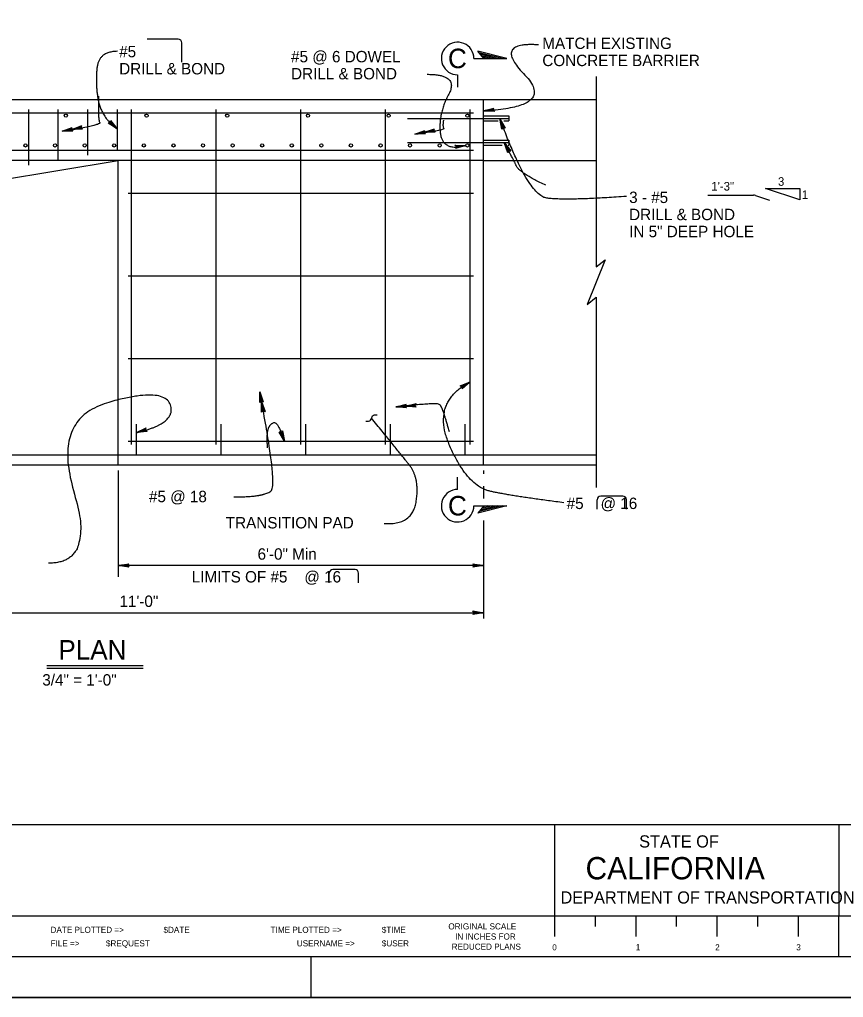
# Model space of a CAD drawing. Extents: x 0 to 2.83, y 0 to 1.83.
# Drawn here: x 0.889 to 1.734, y 0 to 1.004 of the extents above; entities that cross this region are included whole.
import ezdxf

# ---------------------------------------------------------------- set-up
doc = ezdxf.new("R2010")
doc.units = 0
for name, color, linetype in [('str_Border-Plot-Shape-A', 7, 'Continuous'), ('str_Border-Title-Block-A', 7, 'Continuous'), ('str_Concrete-A', 7, 'Continuous'), ('str_Dimensions-A', 7, 'Continuous'), ('str_Existing-Concrete-A', 7, 'Continuous'), ('str_Reinforcement-B', 7, 'Continuous'), ('str_Text-A', 7, 'Continuous')]:
    doc.layers.add(name, color=color, linetype=linetype)

msp = doc.modelspace()

# ---------------------------------------------------------------- linework, layer by layer
at = {"layer": 'str_Border-Plot-Shape-A'}
msp.add_lwpolyline([(0, 0), (2.8333, 0), (2.8333, 1.8333), (0, 1.8333)], close=True, dxfattribs=at)
at = {"layer": 'str_Border-Title-Block-A'}
for p, q in [((2.7917, 0.1771), (0.0833, 0.1771)), ((1.4375, 0.1771), (1.4375, 0.0833)), ((1.7292, 0.1771), (1.7292, 0.0833)), ((2.7917, 0.0833), (0.0833, 0.0833)), ((1.4375, 0.0833), (1.4375, 0.0625)), ((1.4792, 0.0833), (1.4792, 0.0729)), ((1.5208, 0.0833), (1.5208, 0.0625)), ((1.5625, 0.0833), (1.5625, 0.0729)), ((1.6042, 0.0833), (1.6042, 0.0625)), ((1.6458, 0.0833), (1.6458, 0.0729)), ((1.6875, 0.0833), (1.6875, 0.0625)), ((1.7292, 0.0417), (1.7292, 0.0833)), ((2.7917, 0.0417), (0.0833, 0.0417)), ((1.1875, 0.0417), (1.1875, 0)), ((2.8333, 0), (0, 0))]:
    msp.add_line(p, q, dxfattribs=at)
at = {"layer": 'str_Concrete-A'}
for p, q in [((0.4168, 0.9217), (1.3647, 0.9217)), ((1.3647, 0.5467), (1.3647, 0.9217)), ((1.3647, 0.8592), (0.4272, 0.8592)), ((0.6772, 0.8071), (0.9897, 0.8592)), ((0.9897, 0.5467), (0.9897, 0.8592)), ((0.6772, 0.5571), (1.3647, 0.5571)), ((0.6772, 0.5467), (1.3647, 0.5467))]:
    msp.add_line(p, q, dxfattribs=at)
at = {"layer": 'str_Dimensions-A'}
for p, q in [((0.9897, 0.5409), (0.9897, 0.4318)), ((1.3647, 0.5409), (1.3647, 0.5373)), ((1.3647, 0.5247), (1.3647, 0.5122)), ((1.3647, 0.4894), (1.3647, 0.3891)), ((0.9897, 0.4434), (1.0007, 0.4452)), ((0.9897, 0.4434), (1.0004, 0.4448)), ((1.0001, 0.4443), (0.9897, 0.4434)), ((0.9999, 0.4439), (0.9897, 0.4434)), ((1.3647, 0.4434), (0.9897, 0.4434)), ((0.9996, 0.4434), (0.9897, 0.4434)), ((1.0007, 0.4416), (0.9897, 0.4434)), ((0.9897, 0.4434), (1.0001, 0.4425)), ((1.0004, 0.442), (0.9897, 0.4434)), ((0.9897, 0.4434), (0.9999, 0.4429)), ((0.9996, 0.4434), (1.0001, 0.4443)), ((1.0001, 0.4425), (0.9996, 0.4434)), ((1.0001, 0.4443), (1.0007, 0.4452)), ((1.0001, 0.4425), (1.0007, 0.4416)), ((1.3543, 0.4443), (1.3537, 0.4452)), ((1.3537, 0.4452), (1.3647, 0.4434)), ((1.3647, 0.4434), (1.3537, 0.4416)), ((1.3543, 0.4425), (1.3537, 0.4416)), ((1.354, 0.4448), (1.3647, 0.4434)), ((1.3647, 0.4434), (1.354, 0.442)), ((1.3647, 0.4434), (1.3543, 0.4443)), ((1.3543, 0.4443), (1.3549, 0.4434)), ((1.3543, 0.4425), (1.3647, 0.4434)), ((1.3549, 0.4434), (1.3543, 0.4425)), ((1.3647, 0.4434), (1.3546, 0.4439)), ((1.3546, 0.4429), (1.3647, 0.4434)), ((1.3549, 0.4434), (1.3647, 0.4434)), ((0.6772, 0.3949), (1.3647, 0.3949)), ((1.3543, 0.3958), (1.3537, 0.3967)), ((1.3537, 0.3967), (1.3647, 0.3949)), ((1.3647, 0.3949), (1.3537, 0.3931)), ((1.3543, 0.394), (1.3537, 0.3931)), ((1.354, 0.3963), (1.3647, 0.3949)), ((1.3647, 0.3949), (1.354, 0.3935)), ((1.3647, 0.3949), (1.3543, 0.3958)), ((1.3543, 0.3958), (1.3549, 0.3949)), ((1.3543, 0.394), (1.3647, 0.3949)), ((1.3549, 0.3949), (1.3543, 0.394)), ((1.3647, 0.3949), (1.3546, 0.3954)), ((1.3546, 0.3945), (1.3647, 0.3949)), ((1.3549, 0.3949), (1.3647, 0.3949))]:
    msp.add_line(p, q, dxfattribs=at)
at = {"layer": 'str_Existing-Concrete-A'}
for p, q in [((1.3647, 0.9217), (1.4803, 0.9217)), ((1.3647, 0.9048), (1.3908, 0.9048)), ((1.3908, 0.9048), (1.3908, 0.8996)), ((1.3647, 0.8996), (1.3796, 0.8996)), ((1.3855, 0.8996), (1.3908, 0.8996)), ((1.3647, 0.88), (1.3908, 0.88)), ((1.3647, 0.8748), (1.3839, 0.8748)), ((1.3899, 0.8748), (1.3908, 0.8748)), ((1.3908, 0.88), (1.3908, 0.8748)), ((1.3647, 0.8592), (1.4803, 0.8592)), ((1.3647, 0.5571), (1.4803, 0.5571)), ((1.3647, 0.5467), (1.4803, 0.5467))]:
    msp.add_line(p, q, dxfattribs=at)
msp.add_lwpolyline([(1.4803, 0.9451), (1.4803, 0.7498), (1.4896, 0.757), (1.4709, 0.7114), (1.4803, 0.7186), (1.4803, 0.5233)], dxfattribs=at)
at = {"layer": 'str_Reinforcement-B'}
for p, q in [((1.0513, 0.9835), (1.0196, 0.9835)), ((1.055, 0.9598), (1.055, 0.9798)), ((0.4376, 0.908), (1.3543, 0.908)), ((0.8976, 0.9113), (0.8976, 0.8544)), ((0.928, 0.9113), (0.928, 0.8595)), ((0.9583, 0.9113), (0.9583, 0.8645)), ((0.9887, 0.9113), (0.9887, 0.8696)), ((1.0034, 0.5675), (1.0034, 0.9113)), ((1.0903, 0.5675), (1.0903, 0.9113)), ((1.1772, 0.5675), (1.1772, 0.9113)), ((1.2641, 0.5675), (1.2641, 0.9113)), ((1.351, 0.5675), (1.351, 0.9113)), ((1.2866, 0.9022), (1.3908, 0.9022)), ((1.2866, 0.8774), (1.3908, 0.8774)), ((0.4376, 0.8696), (1.3543, 0.8696)), ((1.0001, 0.8255), (1.3543, 0.8255)), ((1.5947, 0.8235), (1.6418, 0.8235)), ((1.6437, 0.8232), (1.658, 0.8184)), ((1.0001, 0.7406), (1.3543, 0.7406)), ((1.0001, 0.6557), (1.3543, 0.6557)), ((1.0086, 0.5571), (1.0086, 0.5884)), ((1.0955, 0.5571), (1.0955, 0.5884)), ((1.1824, 0.5571), (1.1824, 0.5884)), ((1.2693, 0.5571), (1.2693, 0.5884)), ((1.3458, 0.5571), (1.3458, 0.5884)), ((1.0001, 0.5708), (1.3543, 0.5708)), ((1.5076, 0.5146), (1.4849, 0.5146)), ((1.4812, 0.501), (1.4812, 0.5109)), ((1.5113, 0.501), (1.5113, 0.5109)), ((1.2064, 0.4255), (1.2064, 0.4355)), ((1.2328, 0.4392), (1.2101, 0.4392)), ((1.2365, 0.4255), (1.2365, 0.4355))]:
    msp.add_line(p, q, dxfattribs=at)
for centre in [(0.9361, 0.9051), (1.0189, 0.9051), (1.1017, 0.9051), (1.1845, 0.9051), (1.2673, 0.9051), (1.3481, 0.9051), (0.8947, 0.8745), (0.925, 0.8745), (0.9554, 0.8745), (0.9857, 0.8745), (1.0161, 0.8745), (1.0465, 0.8745), (1.0768, 0.8745), (1.1072, 0.8745), (1.1375, 0.8745), (1.1679, 0.8745), (1.1983, 0.8745), (1.2286, 0.8745), (1.259, 0.8745), (1.2893, 0.8745), (1.3197, 0.8745), (1.3481, 0.8745)]:
    msp.add_circle(centre, 0.00163, dxfattribs=at)
for centre, radius, start, end in [((1.0513, 0.9798), 0.00369, 0, 90), ((1.6418, 0.8175), 0.00601, 71.5651, 90), ((1.4849, 0.5109), 0.00369, 90, 180), ((1.5076, 0.5109), 0.00369, 0, 90), ((1.2101, 0.4355), 0.00369, 90, 180), ((1.2328, 0.4355), 0.00369, 0, 90)]:
    msp.add_arc(centre, radius, start, end, dxfattribs=at)
at = {"layer": 'str_Text-A'}
for p, q in [((1.3547, 0.9637), (1.3885, 0.9637)), ((1.3885, 0.9637), (1.359, 0.9712)), ((1.3651, 0.9637), (1.359, 0.9712)), ((1.3837, 0.9637), (1.3603, 0.9697)), ((1.3788, 0.9637), (1.3616, 0.9681)), ((1.374, 0.9637), (1.3628, 0.9666)), ((1.3691, 0.9637), (1.3641, 0.965)), ((1.3381, 0.9471), (1.3381, 0.9344)), ((1.3647, 0.91), (1.3754, 0.9128)), ((1.3647, 0.91), (1.3752, 0.9123)), ((1.375, 0.9119), (1.3647, 0.91)), ((1.3747, 0.9114), (1.3647, 0.91)), ((1.3745, 0.9109), (1.3647, 0.91)), ((1.3647, 0.91), (1.3748, 0.9105)), ((1.3758, 0.9092), (1.3647, 0.91)), ((1.3647, 0.91), (1.3751, 0.91)), ((1.3755, 0.9096), (1.3647, 0.91)), ((1.3745, 0.9109), (1.375, 0.9119)), ((1.3751, 0.91), (1.3745, 0.9109)), ((1.375, 0.9119), (1.3754, 0.9128)), ((1.3751, 0.91), (1.3758, 0.9092)), ((0.9421, 0.8909), (0.9525, 0.8948)), ((0.9421, 0.8909), (0.9523, 0.8943)), ((0.9521, 0.8938), (0.9421, 0.8909)), ((0.9517, 0.8928), (0.9521, 0.8938)), ((0.9521, 0.8938), (0.9525, 0.8948)), ((0.9804, 0.8978), (0.9794, 0.8975)), ((0.9887, 0.8914), (0.9794, 0.8975)), ((0.9887, 0.8914), (0.9799, 0.8976)), ((0.9815, 0.8981), (0.9804, 0.8978)), ((0.9804, 0.8978), (0.9887, 0.8914)), ((0.9809, 0.8979), (0.9887, 0.8914)), ((0.9817, 0.8991), (0.9815, 0.8981)), ((0.9815, 0.8981), (0.9887, 0.8914)), ((0.9887, 0.8914), (0.9816, 0.8986)), ((0.9817, 0.8991), (0.9819, 0.9002)), ((0.9887, 0.8914), (0.9817, 0.8991)), ((0.9818, 0.8996), (0.9887, 0.8914)), ((0.9819, 0.9002), (0.9887, 0.8914)), ((1.3849, 0.8929), (1.3815, 0.9022)), ((1.3836, 0.8913), (1.3815, 0.9022)), ((1.3815, 0.9022), (1.387, 0.8925)), ((1.3859, 0.8927), (1.3815, 0.9022)), ((1.3815, 0.9022), (1.3842, 0.8921)), ((1.3839, 0.8917), (1.3815, 0.9022)), ((1.3815, 0.9022), (1.3846, 0.8925)), ((1.3854, 0.8928), (1.3815, 0.9022)), ((1.3815, 0.9022), (1.3865, 0.8926)), ((0.9322, 0.8891), (0.9426, 0.8929)), ((0.9322, 0.8891), (0.9424, 0.8924)), ((0.9422, 0.8919), (0.9322, 0.8891)), ((0.942, 0.8914), (0.9322, 0.8891)), ((0.9419, 0.8909), (0.9322, 0.8891)), ((0.9322, 0.8891), (0.9422, 0.8905)), ((0.9322, 0.8891), (0.9426, 0.8901)), ((0.9429, 0.8897), (0.9322, 0.8891)), ((0.9433, 0.8893), (0.9322, 0.8891)), ((0.9419, 0.8909), (0.9422, 0.8919)), ((0.9426, 0.8901), (0.9419, 0.8909)), ((0.9519, 0.8933), (0.9421, 0.8909)), ((0.9517, 0.8928), (0.9421, 0.8909)), ((0.9421, 0.8909), (0.9521, 0.8924)), ((0.9421, 0.8909), (0.9524, 0.892)), ((0.9528, 0.8916), (0.9421, 0.8909)), ((0.9531, 0.8912), (0.9421, 0.8909)), ((0.9422, 0.8919), (0.9426, 0.8929)), ((0.9426, 0.8901), (0.9433, 0.8893)), ((0.9524, 0.892), (0.9517, 0.8928)), ((0.9524, 0.892), (0.9531, 0.8912)), ((1.2942, 0.8862), (1.3046, 0.8899)), ((1.2942, 0.8862), (1.3044, 0.8894)), ((1.3042, 0.8889), (1.2942, 0.8862)), ((1.304, 0.8884), (1.2942, 0.8862)), ((1.3038, 0.8879), (1.2942, 0.8862)), ((1.2942, 0.8862), (1.3042, 0.8875)), ((1.2942, 0.8862), (1.3045, 0.8871)), ((1.3049, 0.8867), (1.2942, 0.8862)), ((1.3053, 0.8863), (1.2942, 0.8862)), ((1.3038, 0.8879), (1.3042, 0.8889)), ((1.3045, 0.8871), (1.3038, 0.8879)), ((1.304, 0.888), (1.3145, 0.8916)), ((1.304, 0.888), (1.3143, 0.8912)), ((1.3141, 0.8907), (1.304, 0.888)), ((1.3139, 0.8902), (1.304, 0.888)), ((1.3137, 0.8897), (1.304, 0.888)), ((1.304, 0.888), (1.3141, 0.8893)), ((1.304, 0.888), (1.3144, 0.8889)), ((1.3148, 0.8885), (1.304, 0.888)), ((1.3151, 0.8881), (1.304, 0.888)), ((1.3042, 0.8889), (1.3046, 0.8899)), ((1.3045, 0.8871), (1.3053, 0.8863)), ((1.3137, 0.8897), (1.3141, 0.8907)), ((1.3144, 0.8889), (1.3137, 0.8897)), ((1.3141, 0.8907), (1.3145, 0.8916)), ((1.3144, 0.8889), (1.3151, 0.8881)), ((1.3842, 0.8921), (1.3836, 0.8913)), ((1.3842, 0.8921), (1.3849, 0.8929)), ((1.3849, 0.8929), (1.3859, 0.8927)), ((1.3859, 0.8927), (1.387, 0.8925)), ((1.3361, 0.8741), (1.3354, 0.8749)), ((1.3354, 0.8749), (1.3465, 0.8745)), ((1.3357, 0.8745), (1.3465, 0.8745)), ((1.3465, 0.8745), (1.3359, 0.8713)), ((1.3465, 0.8745), (1.3361, 0.8741)), ((1.3465, 0.8745), (1.3361, 0.8718)), ((1.3361, 0.8741), (1.3368, 0.8732)), ((1.3363, 0.8723), (1.3465, 0.8745)), ((1.3368, 0.8732), (1.3363, 0.8723)), ((1.3465, 0.8745), (1.3364, 0.8737)), ((1.3365, 0.8727), (1.3465, 0.8745)), ((1.3368, 0.8732), (1.3465, 0.8745)), ((1.3905, 0.8689), (1.3857, 0.8774)), ((1.3895, 0.867), (1.3857, 0.8774)), ((1.3857, 0.8774), (1.3927, 0.8688)), ((1.3916, 0.8689), (1.3857, 0.8774)), ((1.3857, 0.8774), (1.39, 0.868)), ((1.3898, 0.8675), (1.3857, 0.8774)), ((1.3857, 0.8774), (1.3903, 0.8684)), ((1.3911, 0.8689), (1.3857, 0.8774)), ((1.3857, 0.8774), (1.3921, 0.8688)), ((1.3363, 0.8723), (1.3359, 0.8713)), ((1.39, 0.868), (1.3895, 0.867)), ((1.39, 0.868), (1.3905, 0.8689)), ((1.3905, 0.8689), (1.3916, 0.8689)), ((1.3916, 0.8689), (1.3927, 0.8688)), ((1.3407, 0.6278), (1.351, 0.6319)), ((1.3417, 0.6273), (1.3407, 0.6278)), ((1.3412, 0.6276), (1.351, 0.6319)), ((1.351, 0.6319), (1.3417, 0.6273)), ((1.3417, 0.6273), (1.3426, 0.6268)), ((1.351, 0.6319), (1.3421, 0.6271)), ((1.3426, 0.6268), (1.351, 0.6319)), ((1.351, 0.6319), (1.3426, 0.6247)), ((1.3426, 0.6258), (1.351, 0.6319)), ((1.3426, 0.6263), (1.351, 0.6319)), ((1.351, 0.6319), (1.3426, 0.6252)), ((1.3426, 0.6268), (1.3426, 0.6258)), ((1.3426, 0.6258), (1.3426, 0.6247)), ((1.1367, 0.612), (1.135, 0.6217)), ((1.1351, 0.6106), (1.135, 0.6217)), ((1.135, 0.6217), (1.1387, 0.6112)), ((1.1377, 0.6116), (1.135, 0.6217)), ((1.135, 0.6217), (1.1359, 0.6113)), ((1.1355, 0.6109), (1.135, 0.6217)), ((1.135, 0.6217), (1.1363, 0.6116)), ((1.1372, 0.6118), (1.135, 0.6217)), ((1.135, 0.6217), (1.1382, 0.6114)), ((1.1359, 0.6113), (1.1351, 0.6106)), ((1.1359, 0.6113), (1.1367, 0.612)), ((1.1367, 0.612), (1.1377, 0.6116)), ((1.1385, 0.6021), (1.1368, 0.6118)), ((1.1369, 0.6007), (1.1368, 0.6118)), ((1.1368, 0.6118), (1.1405, 0.6013)), ((1.1395, 0.6017), (1.1368, 0.6118)), ((1.1368, 0.6118), (1.1377, 0.6014)), ((1.1373, 0.6011), (1.1368, 0.6118)), ((1.1368, 0.6118), (1.1381, 0.6018)), ((1.139, 0.6019), (1.1368, 0.6118)), ((1.1368, 0.6118), (1.14, 0.6015)), ((1.1377, 0.6116), (1.1387, 0.6112)), ((1.2746, 0.6061), (1.2854, 0.6088)), ((1.2746, 0.6061), (1.2851, 0.6083)), ((1.2849, 0.6078), (1.2746, 0.6061)), ((1.2846, 0.6073), (1.2746, 0.6061)), ((1.2844, 0.6068), (1.2746, 0.6061)), ((1.2746, 0.6061), (1.2847, 0.6064)), ((1.2856, 0.6051), (1.2746, 0.6061)), ((1.2746, 0.6061), (1.285, 0.606)), ((1.2853, 0.6055), (1.2746, 0.6061)), ((1.2844, 0.6068), (1.2849, 0.6078)), ((1.285, 0.606), (1.2844, 0.6068)), ((1.2846, 0.6069), (1.2954, 0.6095)), ((1.2846, 0.6069), (1.2951, 0.609)), ((1.2949, 0.6085), (1.2846, 0.6069)), ((1.2946, 0.608), (1.2846, 0.6069)), ((1.2944, 0.6076), (1.2846, 0.6069)), ((1.2846, 0.6069), (1.2947, 0.6071)), ((1.2956, 0.6058), (1.2846, 0.6069)), ((1.2846, 0.6069), (1.295, 0.6067)), ((1.2953, 0.6063), (1.2846, 0.6069)), ((1.2849, 0.6078), (1.2854, 0.6088)), ((1.285, 0.606), (1.2856, 0.6051)), ((1.2944, 0.6076), (1.2949, 0.6085)), ((1.295, 0.6067), (1.2944, 0.6076)), ((1.2949, 0.6085), (1.2954, 0.6095)), ((1.295, 0.6067), (1.2956, 0.6058)), ((1.1377, 0.6014), (1.1369, 0.6007)), ((1.1377, 0.6014), (1.1385, 0.6021)), ((1.1385, 0.6021), (1.1395, 0.6017)), ((1.1395, 0.6017), (1.1405, 0.6013)), ((1.0086, 0.5797), (1.0186, 0.5845)), ((1.0086, 0.5797), (1.0185, 0.5839)), ((1.0183, 0.5834), (1.0086, 0.5797)), ((1.0182, 0.5829), (1.0086, 0.5797)), ((1.018, 0.5824), (1.0086, 0.5797)), ((1.018, 0.5824), (1.0183, 0.5834)), ((1.0188, 0.5817), (1.018, 0.5824)), ((1.0183, 0.5834), (1.0186, 0.5845)), ((1.0086, 0.5797), (1.0184, 0.582)), ((1.0086, 0.5797), (1.0188, 0.5817)), ((1.0192, 0.5813), (1.0086, 0.5797)), ((1.0196, 0.5809), (1.0086, 0.5797)), ((1.0188, 0.5817), (1.0196, 0.5809)), ((1.156, 0.5801), (1.1549, 0.5803)), ((1.1606, 0.5708), (1.1549, 0.5803)), ((1.1606, 0.5708), (1.1554, 0.5802)), ((1.156, 0.5801), (1.1606, 0.5708)), ((1.157, 0.5799), (1.156, 0.5801)), ((1.1565, 0.58), (1.1606, 0.5708)), ((1.1577, 0.5808), (1.157, 0.5799)), ((1.157, 0.5799), (1.1606, 0.5708)), ((1.1606, 0.5708), (1.1573, 0.5803)), ((1.1577, 0.5808), (1.1583, 0.5816)), ((1.1606, 0.5708), (1.1577, 0.5808)), ((1.158, 0.5812), (1.1606, 0.5708)), ((1.1583, 0.5816), (1.1606, 0.5708)), ((1.3381, 0.5213), (1.3381, 0.534)), ((1.3547, 0.5047), (1.3885, 0.5047)), ((1.3885, 0.5047), (1.359, 0.4972)), ((1.3651, 0.5047), (1.359, 0.4972)), ((1.3837, 0.5047), (1.3603, 0.4987)), ((1.3788, 0.5047), (1.3616, 0.5003)), ((1.374, 0.5047), (1.3628, 0.5018)), ((1.3691, 0.5047), (1.3641, 0.5034)), ((0.9166, 0.3408), (1.0155, 0.3408)), ((0.9166, 0.3378), (1.0155, 0.3378))]:
    msp.add_line(p, q, dxfattribs=at)
msp.add_lwpolyline([(1.654, 0.8303), (1.6891, 0.8303), (1.6891, 0.8186)], close=True, dxfattribs=at)
for centre, start, end in [((1.3381, 0.9637), 0, 270.0005), ((1.3381, 0.5047), 89.9995, 360)]:
    msp.add_arc(centre, 0.0167, start, end, dxfattribs=at)
for points, degree in [([(1.4212, 0.9777), (1.3737, 0.981), (1.4397, 0.9135), (1.3647, 0.91)], 2), ([(0.9891, 0.9711), (0.9701, 0.9708), (0.9662, 0.939), (0.9721, 0.904), (0.9887, 0.8914)], 2), ([(1.3068, 0.9475), (1.3399, 0.9475), (1.318, 0.9066), (1.3227, 0.8679), (1.3465, 0.8745)], 2), ([(0.9697, 0.9252), (0.9689, 0.9006), (0.9729, 0.8953), (0.9322, 0.8891)], 2), ([(1.3236, 0.9006), (1.3224, 0.8938), (1.3254, 0.89), (1.2942, 0.8862)], 2), ([(1.5113, 0.8222), (1.4483, 0.8176), (1.4102, 0.8234), (1.3815, 0.9022)], 2), ([(1.4287, 0.8336), (1.4012, 0.8465), (1.3952, 0.8607), (1.3857, 0.8774)], 2), ([(1.447, 0.5078), (1.3959, 0.5142), (1.3477, 0.5247), (1.3111, 0.6107), (1.351, 0.6319)], 2), ([(1.0086, 0.5797), (1.0501, 0.5894), (1.0366, 0.6271), (0.9219, 0.594), (0.9665, 0.4453), (0.9182, 0.4457)], 2), ([(1.1085, 0.5137), (1.1405, 0.5137), (1.1533, 0.5268), (1.135, 0.6217)], 2), ([(1.3296, 0.5805), (1.3227, 0.6065), (1.3165, 0.6107), (1.2746, 0.6061)], 2), ([(1.2439, 0.5914), (1.246, 0.5912), (1.2496, 0.5914), (1.25, 0.598), (1.2537, 0.5982), (1.2557, 0.598)], 3), ([(1.2627, 0.4866), (1.2915, 0.4843), (1.2995, 0.5329), (1.2772, 0.5606), (1.2498, 0.5947)], 2), ([(1.1431, 0.5641), (1.1421, 0.5778), (1.1452, 0.5883), (1.1534, 0.5917), (1.1606, 0.5708)], 2)]:
    msp.add_open_spline(points, degree=degree, dxfattribs=at)

# ---------------------------------------------------------------- texts
at = {"layer": 'str_Border-Title-Block-A'}
for s, height, p in [('STATE OF', 0.0125, (1.5244, 0.1539)), ('CALIFORNIA', 0.02292, (1.4694, 0.1212)), ('DEPARTMENT OF TRANSPORTATION', 0.012498, (1.4437, 0.0964)), ('DATE PLOTTED =>', 0.006249, (0.9204, 0.0663)), ('$DATE', 0.00625, (1.0363, 0.0663)), ('TIME PLOTTED =>', 0.006249, (1.1462, 0.0663)), ('$TIME', 0.00625, (1.2603, 0.0663)), ('ORIGINAL SCALE', 0.006249, (1.3286, 0.0698)), ('IN INCHES FOR', 0.006249, (1.3355, 0.0594)), ('FILE =>', 0.00625, (0.9204, 0.0524)), ('$REQUEST', 0.00625, (0.9772, 0.0524)), ('USERNAME =>', 0.006249, (1.1731, 0.0524)), ('$USER', 0.00625, (1.2603, 0.0524)), ('REDUCED PLANS', 0.006249, (1.332, 0.049)), ('0', 0.00625, (1.4352, 0.0483)), ('1', 0.00625, (1.5209, 0.0485)), ('2', 0.00625, (1.6024, 0.0483)), ('3', 0.00625, (1.6856, 0.0483))]:
    msp.add_text(s, height=height, dxfattribs=at).set_placement(p)
at = {"layer": 'str_Dimensions-A'}
for s, p in [('6\'-0" Min', (1.1328, 0.4493)), ('LIMITS OF #5    @ 16', (1.0652, 0.4259)), ('11\'-0"', (0.9911, 0.4008))]:
    msp.add_text(s, height=0.0117, dxfattribs=at).set_placement(p)
at = {"layer": 'str_Text-A'}
for s, height, p in [('MATCH EXISTING', 0.0117, (1.425, 0.9735)), ('#5', 0.0117, (0.9908, 0.965)), ('C', 0.02, (1.3282, 0.9538)), ('#5 @ 6 DOWEL', 0.0117, (1.1672, 0.9598)), ('CONCRETE BARRIER', 0.0117, (1.425, 0.9559)), ('DRILL & BOND', 0.0117, (0.9908, 0.9474)), ('DRILL & BOND', 0.0117, (1.1672, 0.9423)), ('1\'-3"', 0.00877, (1.5984, 0.8282)), ('3', 0.00877, (1.6668, 0.8331)), ('3 - #5', 0.0117, (1.5141, 0.8154)), ('1', 0.00877, (1.6913, 0.8196)), ('DRILL & BOND', 0.0117, (1.5141, 0.7978)), ('IN 5" DEEP HOLE', 0.0117, (1.5141, 0.7803)), ('#5 @ 18', 0.0117, (1.0214, 0.5083)), ('C', 0.02, (1.3282, 0.4947)), ('#5    @ 16', 0.0117, (1.45, 0.5013)), ('TRANSITION PAD', 0.0117, (1.1002, 0.4814)), ('PLAN', 0.02, (0.9284, 0.3468)), ('3/4" = 1\'-0"', 0.0117, (0.9119, 0.3201))]:
    msp.add_text(s, height=height, dxfattribs=at).set_placement(p)

doc.saveas('drawing.dxf')
